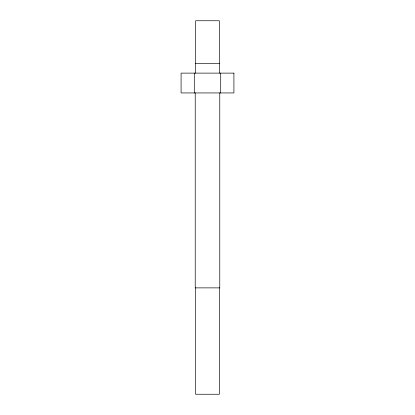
<?xml version="1.0" encoding="UTF-8"?>
<svg xmlns="http://www.w3.org/2000/svg" width="415" height="415" viewBox="0 0 415 415"><rect width="100%" height="100%" fill="white"/><g stroke="black" fill="none" stroke-linecap="round" stroke-linejoin="round"><path stroke-width="0.62" d="M220.707 73.118L220.707 92.939M219.774 92.939L219.774 287.875L195.226 287.875L195.226 92.939M219.685 73.118L219.685 63.485L195.315 63.485L195.315 73.118M219.411 287.875L219.411 394.25L195.59 394.25L195.59 287.875M219.317 63.485L219.317 20.75L195.683 20.75L195.683 63.485M194.293 73.118L194.293 92.939M233.915 73.118L181.085 73.118L181.085 92.939L233.915 92.939L233.915 73.118"/></g></svg>
